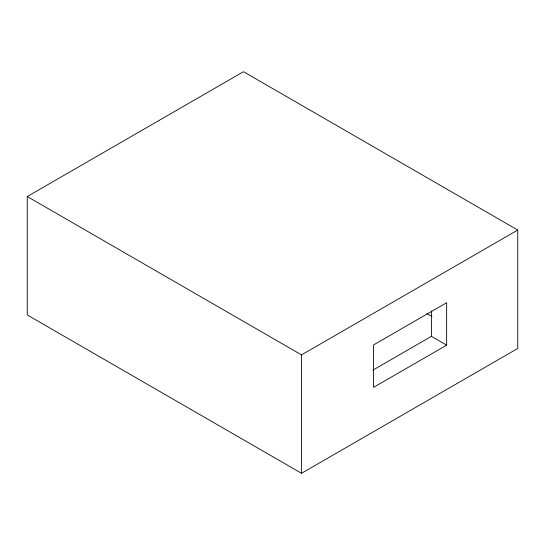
<?xml version="1.0" encoding="UTF-8"?>
<svg xmlns="http://www.w3.org/2000/svg" width="545" height="545" viewBox="0 0 545 545"><rect width="100%" height="100%" fill="white"/><g stroke="black" fill="none" stroke-linecap="round" stroke-linejoin="round"><path stroke-width="0.82" d="M27.25 196.541L243.479 71.702L517.75 230.051L517.75 348.459L301.521 473.298L27.25 314.949L27.25 196.541L301.521 354.89L517.75 230.051M372.916 370.116L431.402 336.347L446.655 345.155L446.655 302.72L373.543 344.93L373.543 387.359L446.655 345.155M426.864 313.593L432.022 316.57M431.402 310.888L431.402 336.347M301.521 354.89L301.521 473.298"/></g></svg>
